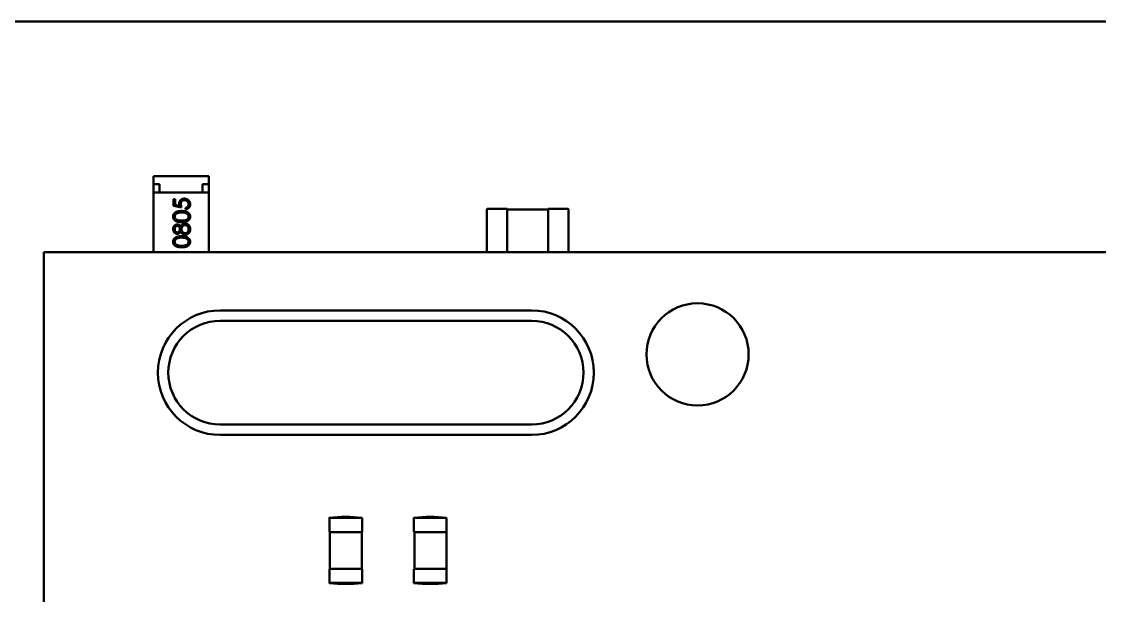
# Model space of a CAD drawing. Header units: millimetres. Extents: x -351 to 1050, y -103 to 376.
# Drawn here: x 107.59 to 133.97, y 231.83 to 245.88 of the extents above; entities that cross this region are included whole.
import ezdxf

# ---------------------------------------------------------------- set-up
doc = ezdxf.new("R2010")
doc.units = ezdxf.units.MM
doc.layers.add('Видимый контур (ГОСТ)', color=7, linetype='Continuous', lineweight=50)

msp = doc.modelspace()

# ---------------------------------------------------------------- linework, layer by layer
at = {"layer": 'Видимый контур (ГОСТ)'}
for p, q in [((58.294, 245.875), (161.454, 245.875)), ((112.169, 242.095), (110.819, 242.095)), ((110.819, 242.095), (110.819, 241.895)), ((112.169, 242.095), (112.169, 241.895)), ((110.819, 241.895), (110.819, 241.695)), ((110.969, 241.895), (110.819, 241.895)), ((110.819, 241.695), (112.169, 241.695)), ((110.819, 241.695), (110.819, 240.231)), ((110.969, 241.695), (110.969, 241.895)), ((112.019, 241.695), (110.969, 241.695)), ((112.019, 241.895), (112.019, 241.695)), ((112.169, 241.895), (112.019, 241.895)), ((112.169, 241.695), (112.169, 241.895)), ((112.169, 241.695), (112.169, 240.231)), ((111.307, 241.363), (111.307, 241.527)), ((111.307, 241.527), (111.348, 241.527)), ((111.348, 241.527), (111.348, 241.391)), ((111.348, 241.391), (111.453, 241.369)), ((111.507, 241.322), (111.307, 241.363)), ((111.604, 241.281), (111.604, 241.317)), ((118.974, 241.28), (118.974, 240.231)), ((119.474, 241.29), (118.984, 241.29)), ((119.474, 241.29), (119.474, 241.28)), ((120.474, 241.28), (119.474, 241.28)), ((119.474, 241.28), (119.474, 240.231)), ((120.474, 241.29), (120.964, 241.29)), ((120.474, 241.29), (120.474, 241.28)), ((120.474, 241.28), (120.474, 240.231)), ((120.974, 241.28), (120.974, 240.231)), ((168.133, 240.231), (108.133, 240.231)), ((108.133, 240.231), (108.133, 200.231)), ((112.451, 238.808), (120.071, 238.808)), ((120.071, 238.554), (112.451, 238.554)), ((120.071, 236.014), (112.451, 236.014)), ((120.071, 235.76), (112.451, 235.76)), ((115.125, 233.734), (115.125, 233.389)), ((115.13, 233.729), (115.922, 233.729)), ((115.925, 233.387), (115.925, 233.729)), ((117.192, 233.734), (117.192, 233.389)), ((117.197, 233.729), (117.989, 233.729)), ((117.992, 233.387), (117.992, 233.729)), ((115.128, 233.384), (115.922, 233.384)), ((115.135, 232.484), (115.135, 233.384)), ((115.92, 232.484), (115.92, 233.384)), ((117.195, 233.384), (117.99, 233.384)), ((117.202, 232.484), (117.202, 233.384)), ((117.987, 232.484), (117.987, 233.384)), ((115.125, 232.479), (115.125, 232.134)), ((115.128, 232.484), (115.128, 232.484)), ((115.922, 232.484), (115.128, 232.484)), ((115.925, 232.136), (115.925, 232.479)), ((117.192, 232.479), (117.192, 232.134)), ((117.195, 232.484), (117.195, 232.484)), ((117.989, 232.484), (117.195, 232.484)), ((117.992, 232.136), (117.992, 232.479)), ((115.92, 232.139), (115.13, 232.139)), ((117.987, 232.139), (117.197, 232.139))]:
    msp.add_line(p, q, dxfattribs=at)
msp.add_circle((124.133, 237.731), 1.25, dxfattribs=at)
for centre, radius, start, end in [((118.984, 241.28), 0.01, 90, 180), ((120.964, 241.28), 0.01, 0, 90), ((112.451, 237.284), 1.524, 90, 270), ((120.071, 237.284), 1.524, 270, 90), ((112.451, 237.284), 1.27, 90, 270), ((120.071, 237.284), 1.27, 270, 90)]:
    msp.add_arc(centre, radius, start, end, dxfattribs=at)
for points, knots in [([(111.445, 241.416), (111.445, 241.421), (111.446, 241.43), (111.447, 241.442), (111.45, 241.455), (111.454, 241.466), (111.459, 241.477), (111.466, 241.488), (111.473, 241.498), (111.482, 241.507), (111.491, 241.515), (111.502, 241.522), (111.512, 241.529), (111.524, 241.534), (111.536, 241.538), (111.549, 241.54), (111.562, 241.542), (111.571, 241.542), (111.576, 241.542)], [0, 0, 0, 0, 0.065808, 0.129394, 0.190894, 0.251281, 0.310815, 0.370371, 0.430768, 0.492881, 0.555104, 0.616067, 0.677256, 0.73826, 0.800762, 0.864778, 0.931045, 1, 1, 1, 1]), ([(111.453, 241.369), (111.452, 241.374), (111.45, 241.382), (111.447, 241.394), (111.446, 241.405), (111.445, 241.413), (111.445, 241.416)], [0, 0, 0, 0, 0.275068, 0.532901, 0.773973, 1, 1, 1, 1]), ([(111.575, 241.506), (111.571, 241.506), (111.565, 241.506), (111.556, 241.505), (111.547, 241.503), (111.539, 241.5), (111.531, 241.496), (111.524, 241.492), (111.517, 241.486), (111.511, 241.48), (111.505, 241.473), (111.5, 241.466), (111.496, 241.458), (111.492, 241.449), (111.49, 241.44), (111.488, 241.431), (111.487, 241.42), (111.486, 241.413), (111.486, 241.41)], [0, 0, 0, 0, 0.065351, 0.127916, 0.18836, 0.247216, 0.30563, 0.36377, 0.422661, 0.482687, 0.5433, 0.604118, 0.664965, 0.727413, 0.791468, 0.858055, 0.927037, 1, 1, 1, 1]), ([(111.486, 241.41), (111.486, 241.403), (111.487, 241.39), (111.496, 241.35), (111.503, 241.331), (111.507, 241.322)], [0, 0, 0, 0, 0.001976248, 0.001976248, 0.003940074, 0.003940074, 0.003940074, 0.003940074]), ([(111.676, 241.405), (111.676, 241.408), (111.676, 241.415), (111.674, 241.425), (111.672, 241.435), (111.669, 241.444), (111.665, 241.453), (111.66, 241.461), (111.654, 241.469), (111.647, 241.477), (111.64, 241.484), (111.632, 241.49), (111.623, 241.495), (111.614, 241.499), (111.605, 241.502), (111.595, 241.505), (111.585, 241.506), (111.578, 241.506), (111.575, 241.506)], [0, 0, 0, 0, 0.064207, 0.126425, 0.18768, 0.248216, 0.308305, 0.369661, 0.431699, 0.495947, 0.559758, 0.622295, 0.683911, 0.745092, 0.80674, 0.869087, 0.93329, 1, 1, 1, 1]), ([(111.576, 241.542), (111.579, 241.542), (111.586, 241.542), (111.595, 241.541), (111.605, 241.54), (111.614, 241.538), (111.623, 241.535), (111.632, 241.532), (111.64, 241.528), (111.649, 241.524), (111.657, 241.519), (111.664, 241.514), (111.671, 241.509), (111.678, 241.503), (111.684, 241.496), (111.69, 241.489), (111.695, 241.482), (111.699, 241.475), (111.704, 241.467), (111.707, 241.458), (111.71, 241.45), (111.713, 241.441), (111.715, 241.432), (111.716, 241.422), (111.717, 241.413), (111.717, 241.406), (111.717, 241.403)], [0, 0, 0, 0, 0.044014, 0.087434, 0.130118, 0.172554, 0.214555, 0.256298, 0.298438, 0.340849, 0.382715, 0.423924, 0.464246, 0.504074, 0.543862, 0.583567, 0.623094, 0.663229, 0.703551, 0.743938, 0.784541, 0.82575, 0.867757, 0.910745, 0.954914, 1, 1, 1, 1]), ([(111.604, 241.317), (111.608, 241.318), (111.615, 241.319), (111.626, 241.323), (111.635, 241.328), (111.643, 241.333), (111.65, 241.339), (111.657, 241.347), (111.662, 241.355), (111.667, 241.364), (111.671, 241.374), (111.674, 241.384), (111.676, 241.394), (111.676, 241.401), (111.676, 241.405)], [0, 0, 0, 0, 0.094687, 0.181994, 0.264377, 0.34218, 0.418618, 0.496509, 0.577369, 0.661511, 0.746733, 0.831258, 0.915206, 1, 1, 1, 1]), ([(111.717, 241.403), (111.717, 241.399), (111.717, 241.391), (111.715, 241.379), (111.713, 241.368), (111.709, 241.358), (111.705, 241.348), (111.699, 241.338), (111.693, 241.329), (111.686, 241.321), (111.678, 241.313), (111.669, 241.306), (111.659, 241.299), (111.65, 241.294), (111.639, 241.289), (111.628, 241.286), (111.616, 241.283), (111.608, 241.281), (111.604, 241.281)], [0, 0, 0, 0, 0.065421, 0.128708, 0.190236, 0.250724, 0.310637, 0.370766, 0.431615, 0.493523, 0.555883, 0.617342, 0.678668, 0.740711, 0.802985, 0.866803, 0.932347, 1, 1, 1, 1]), ([(111.297, 241.102), (111.297, 241.105), (111.297, 241.111), (111.298, 241.121), (111.3, 241.13), (111.302, 241.139), (111.305, 241.147), (111.309, 241.156), (111.314, 241.164), (111.319, 241.172), (111.325, 241.18), (111.332, 241.187), (111.339, 241.194), (111.347, 241.2), (111.356, 241.206), (111.365, 241.212), (111.376, 241.217), (111.386, 241.222), (111.398, 241.226), (111.411, 241.23), (111.425, 241.233), (111.439, 241.235), (111.455, 241.237), (111.471, 241.239), (111.489, 241.239), (111.501, 241.24), (111.507, 241.24)], [0, 0, 0, 0, 0.033788, 0.067194, 0.099862, 0.132567, 0.165151, 0.197913, 0.231319, 0.265083, 0.299255, 0.334399, 0.369943, 0.406284, 0.444064, 0.482998, 0.523354, 0.565537, 0.609613, 0.656391, 0.705885, 0.758325, 0.813832, 0.872795, 0.934722, 1, 1, 1, 1]), ([(111.507, 241.204), (111.502, 241.204), (111.493, 241.204), (111.479, 241.203), (111.466, 241.202), (111.453, 241.201), (111.442, 241.199), (111.43, 241.196), (111.42, 241.194), (111.41, 241.191), (111.401, 241.187), (111.393, 241.183), (111.385, 241.179), (111.377, 241.174), (111.371, 241.17), (111.365, 241.164), (111.36, 241.159), (111.354, 241.151), (111.347, 241.141), (111.342, 241.129), (111.338, 241.116), (111.338, 241.107), (111.338, 241.103)], [0, 0, 0, 0, 0.065681, 0.128486, 0.188175, 0.245106, 0.299448, 0.350823, 0.399942, 0.446672, 0.491255, 0.533376, 0.573853, 0.612526, 0.649597, 0.685532, 0.720106, 0.753838, 0.818925, 0.880493, 0.940311, 1, 1, 1, 1]), ([(111.507, 241.24), (111.513, 241.24), (111.525, 241.239), (111.542, 241.239), (111.559, 241.237), (111.574, 241.235), (111.589, 241.233), (111.602, 241.23), (111.615, 241.226), (111.627, 241.222), (111.638, 241.217), (111.648, 241.212), (111.657, 241.206), (111.666, 241.2), (111.674, 241.194), (111.682, 241.187), (111.688, 241.18), (111.694, 241.172), (111.7, 241.164), (111.704, 241.156), (111.708, 241.147), (111.711, 241.139), (111.714, 241.13), (111.716, 241.121), (111.717, 241.111), (111.717, 241.105), (111.717, 241.102)], [0, 0, 0, 0, 0.065063, 0.126773, 0.185516, 0.240765, 0.29298, 0.34225, 0.388919, 0.432776, 0.474628, 0.514775, 0.553606, 0.591426, 0.628028, 0.663804, 0.698984, 0.733591, 0.767628, 0.801208, 0.834264, 0.866981, 0.89972, 0.932702, 0.966176, 1, 1, 1, 1]), ([(111.607, 241.189), (111.604, 241.19), (111.597, 241.192), (111.585, 241.195), (111.573, 241.198), (111.561, 241.2), (111.548, 241.202), (111.535, 241.203), (111.521, 241.204), (111.512, 241.204), (111.507, 241.204)], [0, 0, 0, 0, 0.110588, 0.224542, 0.342503, 0.464324, 0.590756, 0.722227, 0.858843, 1, 1, 1, 1]), ([(111.676, 241.103), (111.676, 241.107), (111.675, 241.116), (111.672, 241.129), (111.667, 241.142), (111.66, 241.151), (111.654, 241.159), (111.649, 241.164), (111.644, 241.169), (111.637, 241.174), (111.631, 241.178), (111.623, 241.182), (111.616, 241.186), (111.61, 241.188), (111.607, 241.189)], [0, 0, 0, 0, 0.112813, 0.225394, 0.339595, 0.459675, 0.521735, 0.583926, 0.648174, 0.713881, 0.781004, 0.851451, 0.924051, 1, 1, 1, 1]), ([(111.507, 240.968), (111.501, 240.968), (111.488, 240.968), (111.47, 240.969), (111.453, 240.97), (111.437, 240.972), (111.422, 240.974), (111.409, 240.977), (111.396, 240.981), (111.385, 240.985), (111.374, 240.989), (111.364, 240.994), (111.355, 240.999), (111.346, 241.005), (111.339, 241.011), (111.331, 241.018), (111.325, 241.025), (111.319, 241.032), (111.314, 241.04), (111.309, 241.048), (111.305, 241.057), (111.302, 241.065), (111.3, 241.074), (111.298, 241.083), (111.297, 241.092), (111.297, 241.099), (111.297, 241.102)], [0, 0, 0, 0, 0.068595, 0.133246, 0.194313, 0.251279, 0.304513, 0.354235, 0.400481, 0.443411, 0.484015, 0.523252, 0.561042, 0.5979, 0.633518, 0.668314, 0.702496, 0.736685, 0.770293, 0.803437, 0.835913, 0.86846, 0.900847, 0.933467, 0.966258, 1, 1, 1, 1]), ([(111.297, 240.798), (111.297, 240.803), (111.297, 240.813), (111.3, 240.828), (111.304, 240.842), (111.31, 240.855), (111.318, 240.868), (111.327, 240.879), (111.338, 240.889), (111.349, 240.897), (111.361, 240.903), (111.374, 240.908), (111.387, 240.911), (111.396, 240.911), (111.4, 240.912)], [0, 0, 0, 0, 0.08941, 0.176306, 0.262626, 0.349446, 0.435498, 0.518928, 0.601355, 0.684256, 0.765807, 0.844877, 0.92228, 1, 1, 1, 1]), ([(111.338, 241.103), (111.338, 241.098), (111.338, 241.09), (111.342, 241.076), (111.347, 241.064), (111.354, 241.054), (111.36, 241.046), (111.365, 241.041), (111.37, 241.036), (111.377, 241.031), (111.383, 241.027), (111.39, 241.023), (111.398, 241.019), (111.407, 241.016), (111.416, 241.013), (111.426, 241.011), (111.437, 241.008), (111.449, 241.007), (111.462, 241.005), (111.476, 241.005), (111.491, 241.004), (111.501, 241.004), (111.507, 241.004)], [0, 0, 0, 0, 0.060387, 0.120883, 0.182755, 0.247811, 0.281299, 0.315088, 0.349702, 0.384857, 0.420966, 0.458511, 0.497175, 0.537602, 0.580503, 0.627468, 0.678388, 0.733983, 0.793747, 0.857714, 0.926698, 1, 1, 1, 1]), ([(111.399, 240.876), (111.397, 240.876), (111.393, 240.875), (111.388, 240.874), (111.382, 240.873), (111.377, 240.871), (111.372, 240.868), (111.367, 240.864), (111.362, 240.86), (111.357, 240.855), (111.352, 240.85), (111.348, 240.844), (111.345, 240.837), (111.342, 240.83), (111.34, 240.822), (111.339, 240.814), (111.338, 240.805), (111.338, 240.799), (111.338, 240.796)], [0, 0, 0, 0, 0.050902, 0.101034, 0.151084, 0.203062, 0.256248, 0.310847, 0.368769, 0.430015, 0.49252, 0.556049, 0.621996, 0.690192, 0.761385, 0.836356, 0.915487, 1, 1, 1, 1]), ([(111.466, 240.797), (111.466, 240.801), (111.465, 240.808), (111.464, 240.818), (111.461, 240.827), (111.457, 240.837), (111.452, 240.845), (111.446, 240.853), (111.439, 240.86), (111.431, 240.865), (111.423, 240.87), (111.415, 240.873), (111.407, 240.875), (111.402, 240.875), (111.399, 240.876)], [0, 0, 0, 0, 0.08969, 0.178494, 0.266838, 0.356558, 0.445334, 0.530806, 0.614076, 0.697707, 0.779142, 0.855354, 0.928557, 1, 1, 1, 1]), ([(111.4, 240.912), (111.405, 240.911), (111.413, 240.911), (111.426, 240.908), (111.437, 240.904), (111.448, 240.898), (111.458, 240.889), (111.468, 240.88), (111.476, 240.868), (111.481, 240.859), (111.484, 240.855)], [0, 0, 0, 0, 0.121904, 0.239413, 0.35541, 0.472091, 0.592859, 0.718703, 0.854892, 1, 1, 1, 1]), ([(111.484, 240.855), (111.486, 240.858), (111.489, 240.864), (111.494, 240.873), (111.5, 240.882), (111.506, 240.89), (111.512, 240.897), (111.518, 240.903), (111.524, 240.909), (111.531, 240.914), (111.537, 240.918), (111.544, 240.922), (111.551, 240.925), (111.559, 240.927), (111.566, 240.93), (111.574, 240.931), (111.582, 240.932), (111.588, 240.932), (111.59, 240.932)], [0, 0, 0, 0, 0.079525, 0.1551, 0.22722, 0.295911, 0.362056, 0.42552, 0.485813, 0.544495, 0.60146, 0.657841, 0.713974, 0.769468, 0.82613, 0.882885, 0.940701, 1, 1, 1, 1]), ([(111.507, 241.004), (111.512, 241.004), (111.522, 241.004), (111.538, 241.005), (111.552, 241.005), (111.565, 241.007), (111.577, 241.009), (111.588, 241.011), (111.598, 241.013), (111.607, 241.016), (111.615, 241.019), (111.623, 241.023), (111.63, 241.027), (111.637, 241.031), (111.643, 241.036), (111.649, 241.041), (111.654, 241.046), (111.66, 241.054), (111.666, 241.064), (111.672, 241.077), (111.675, 241.09), (111.676, 241.098), (111.676, 241.103)], [0, 0, 0, 0, 0.072951, 0.141584, 0.205926, 0.265301, 0.320597, 0.371817, 0.41879, 0.461699, 0.502134, 0.540804, 0.578181, 0.614297, 0.649678, 0.684299, 0.718359, 0.752081, 0.817652, 0.879722, 0.939966, 1, 1, 1, 1]), ([(111.717, 241.102), (111.717, 241.099), (111.717, 241.092), (111.716, 241.083), (111.714, 241.074), (111.712, 241.065), (111.709, 241.057), (111.705, 241.049), (111.7, 241.041), (111.695, 241.033), (111.689, 241.025), (111.683, 241.018), (111.675, 241.012), (111.668, 241.006), (111.659, 241), (111.65, 240.994), (111.64, 240.989), (111.629, 240.985), (111.618, 240.981), (111.605, 240.977), (111.591, 240.975), (111.577, 240.972), (111.561, 240.97), (111.544, 240.969), (111.526, 240.968), (111.513, 240.968), (111.507, 240.968)], [0, 0, 0, 0, 0.033787, 0.066622, 0.099285, 0.131361, 0.163585, 0.196104, 0.228902, 0.262158, 0.295991, 0.330218, 0.36506, 0.400951, 0.43762, 0.475708, 0.515381, 0.556414, 0.599765, 0.646424, 0.696431, 0.749782, 0.806573, 0.867436, 0.931887, 1, 1, 1, 1]), ([(111.591, 240.896), (111.588, 240.896), (111.583, 240.896), (111.575, 240.895), (111.567, 240.892), (111.56, 240.889), (111.552, 240.885), (111.545, 240.88), (111.539, 240.874), (111.532, 240.867), (111.526, 240.86), (111.521, 240.852), (111.517, 240.844), (111.513, 240.836), (111.51, 240.827), (111.508, 240.818), (111.507, 240.808), (111.507, 240.802), (111.507, 240.798)], [0, 0, 0, 0, 0.057339, 0.113063, 0.169181, 0.225775, 0.283826, 0.343454, 0.405907, 0.471392, 0.538003, 0.603064, 0.667602, 0.732225, 0.797005, 0.863048, 0.930357, 1, 1, 1, 1]), ([(111.59, 240.932), (111.594, 240.932), (111.602, 240.932), (111.613, 240.93), (111.624, 240.928), (111.635, 240.925), (111.645, 240.92), (111.655, 240.915), (111.664, 240.909), (111.67, 240.904), (111.673, 240.902)], [0, 0, 0, 0, 0.128158, 0.253673, 0.377325, 0.499385, 0.622918, 0.745839, 0.871395, 1, 1, 1, 1]), ([(111.676, 240.796), (111.676, 240.8), (111.676, 240.807), (111.675, 240.818), (111.673, 240.828), (111.67, 240.837), (111.666, 240.846), (111.662, 240.854), (111.657, 240.862), (111.651, 240.869), (111.644, 240.875), (111.637, 240.881), (111.63, 240.886), (111.623, 240.889), (111.615, 240.892), (111.608, 240.895), (111.599, 240.896), (111.594, 240.896), (111.591, 240.896)], [0, 0, 0, 0, 0.076559, 0.149161, 0.218827, 0.285567, 0.350313, 0.414125, 0.477179, 0.540368, 0.602202, 0.662034, 0.719934, 0.775907, 0.831115, 0.886667, 0.942552, 1, 1, 1, 1]), ([(111.673, 240.902), (111.677, 240.899), (111.684, 240.892), (111.693, 240.881), (111.7, 240.87), (111.706, 240.857), (111.711, 240.843), (111.715, 240.828), (111.717, 240.812), (111.717, 240.801), (111.717, 240.796)], [0, 0, 0, 0, 0.119283, 0.237093, 0.354796, 0.474576, 0.59746, 0.724926, 0.858883, 1, 1, 1, 1]), ([(111.399, 240.681), (111.395, 240.681), (111.386, 240.681), (111.374, 240.684), (111.361, 240.689), (111.349, 240.696), (111.337, 240.704), (111.327, 240.714), (111.318, 240.726), (111.31, 240.739), (111.304, 240.753), (111.3, 240.767), (111.297, 240.782), (111.297, 240.793), (111.297, 240.798)], [0, 0, 0, 0, 0.074058, 0.14887, 0.226668, 0.307735, 0.391157, 0.473929, 0.557928, 0.644989, 0.733364, 0.821092, 0.909287, 1, 1, 1, 1]), ([(111.297, 240.486), (111.297, 240.489), (111.297, 240.496), (111.298, 240.505), (111.3, 240.514), (111.302, 240.523), (111.305, 240.532), (111.309, 240.54), (111.314, 240.549), (111.319, 240.556), (111.325, 240.564), (111.332, 240.571), (111.339, 240.578), (111.347, 240.585), (111.356, 240.591), (111.365, 240.596), (111.376, 240.601), (111.386, 240.606), (111.398, 240.61), (111.411, 240.614), (111.425, 240.617), (111.439, 240.62), (111.455, 240.622), (111.471, 240.623), (111.489, 240.624), (111.501, 240.624), (111.507, 240.624)], [0, 0, 0, 0, 0.033788, 0.067194, 0.099862, 0.132567, 0.165151, 0.197913, 0.231319, 0.265083, 0.299255, 0.334399, 0.369943, 0.406284, 0.444064, 0.482998, 0.523354, 0.565537, 0.609613, 0.656391, 0.705885, 0.758325, 0.813832, 0.872795, 0.934722, 1, 1, 1, 1]), ([(111.338, 240.796), (111.338, 240.793), (111.338, 240.788), (111.339, 240.78), (111.34, 240.772), (111.342, 240.765), (111.345, 240.758), (111.348, 240.751), (111.352, 240.745), (111.356, 240.739), (111.361, 240.734), (111.365, 240.729), (111.371, 240.725), (111.376, 240.722), (111.382, 240.72), (111.387, 240.718), (111.394, 240.717), (111.398, 240.717), (111.4, 240.717)], [0, 0, 0, 0, 0.075243, 0.147209, 0.216447, 0.284025, 0.350655, 0.415031, 0.47963, 0.544652, 0.608044, 0.667828, 0.725114, 0.780992, 0.835527, 0.889438, 0.944072, 1, 1, 1, 1]), ([(111.507, 240.588), (111.502, 240.588), (111.493, 240.588), (111.479, 240.588), (111.466, 240.587), (111.453, 240.585), (111.442, 240.583), (111.43, 240.581), (111.42, 240.578), (111.41, 240.575), (111.401, 240.572), (111.393, 240.568), (111.385, 240.564), (111.377, 240.559), (111.371, 240.554), (111.365, 240.549), (111.36, 240.544), (111.354, 240.536), (111.347, 240.526), (111.342, 240.514), (111.338, 240.501), (111.338, 240.492), (111.338, 240.487)], [0, 0, 0, 0, 0.065681, 0.128486, 0.188175, 0.245106, 0.299448, 0.350823, 0.399942, 0.446672, 0.491255, 0.533376, 0.573853, 0.612526, 0.649597, 0.685532, 0.720106, 0.753838, 0.818925, 0.880493, 0.940311, 1, 1, 1, 1]), ([(111.484, 240.739), (111.481, 240.735), (111.477, 240.726), (111.468, 240.714), (111.458, 240.703), (111.447, 240.695), (111.436, 240.689), (111.424, 240.684), (111.412, 240.681), (111.403, 240.681), (111.399, 240.681)], [0, 0, 0, 0, 0.14586, 0.282426, 0.41085, 0.535029, 0.654701, 0.770133, 0.884556, 1, 1, 1, 1]), ([(111.4, 240.717), (111.402, 240.717), (111.406, 240.717), (111.412, 240.718), (111.418, 240.72), (111.424, 240.723), (111.429, 240.726), (111.435, 240.73), (111.44, 240.735), (111.445, 240.741), (111.45, 240.747), (111.454, 240.753), (111.458, 240.76), (111.461, 240.767), (111.463, 240.774), (111.465, 240.782), (111.466, 240.79), (111.466, 240.795), (111.466, 240.797)], [0, 0, 0, 0, 0.054564, 0.107826, 0.161924, 0.21751, 0.274498, 0.334815, 0.397555, 0.464755, 0.532901, 0.600097, 0.665354, 0.731084, 0.796883, 0.863292, 0.930831, 1, 1, 1, 1]), ([(111.594, 240.66), (111.591, 240.66), (111.585, 240.66), (111.577, 240.661), (111.569, 240.663), (111.561, 240.665), (111.554, 240.667), (111.546, 240.671), (111.539, 240.674), (111.532, 240.679), (111.526, 240.684), (111.519, 240.69), (111.513, 240.696), (111.507, 240.703), (111.5, 240.711), (111.495, 240.72), (111.489, 240.729), (111.486, 240.736), (111.484, 240.739)], [0, 0, 0, 0, 0.058854, 0.116315, 0.172675, 0.22878, 0.28458, 0.340257, 0.39663, 0.453507, 0.512318, 0.572648, 0.636022, 0.702363, 0.771483, 0.844184, 0.92007, 1, 1, 1, 1]), ([(111.507, 240.798), (111.507, 240.795), (111.507, 240.788), (111.508, 240.778), (111.51, 240.768), (111.513, 240.758), (111.517, 240.749), (111.522, 240.741), (111.527, 240.733), (111.533, 240.725), (111.54, 240.719), (111.547, 240.713), (111.554, 240.707), (111.562, 240.703), (111.57, 240.7), (111.578, 240.698), (111.586, 240.696), (111.592, 240.696), (111.595, 240.696)], [0, 0, 0, 0, 0.071269, 0.139812, 0.206497, 0.271535, 0.336082, 0.400528, 0.464984, 0.53005, 0.594423, 0.655583, 0.714849, 0.772115, 0.828999, 0.885122, 0.942079, 1, 1, 1, 1]), ([(111.507, 240.624), (111.513, 240.624), (111.525, 240.624), (111.542, 240.623), (111.559, 240.622), (111.574, 240.62), (111.589, 240.617), (111.602, 240.614), (111.615, 240.611), (111.627, 240.606), (111.638, 240.602), (111.648, 240.597), (111.657, 240.591), (111.666, 240.585), (111.674, 240.579), (111.682, 240.572), (111.688, 240.564), (111.694, 240.557), (111.7, 240.549), (111.704, 240.54), (111.708, 240.532), (111.711, 240.523), (111.714, 240.514), (111.716, 240.505), (111.717, 240.496), (111.717, 240.489), (111.717, 240.486)], [0, 0, 0, 0, 0.065063, 0.126773, 0.185516, 0.240765, 0.29298, 0.34225, 0.388919, 0.432776, 0.474628, 0.514775, 0.553606, 0.591426, 0.628028, 0.663804, 0.698984, 0.733591, 0.767628, 0.801208, 0.834264, 0.866981, 0.89972, 0.932702, 0.966176, 1, 1, 1, 1]), ([(111.607, 240.573), (111.604, 240.574), (111.597, 240.577), (111.585, 240.58), (111.573, 240.583), (111.561, 240.585), (111.548, 240.586), (111.535, 240.588), (111.521, 240.588), (111.512, 240.588), (111.507, 240.588)], [0, 0, 0, 0, 0.110588, 0.224542, 0.342503, 0.464324, 0.590756, 0.722227, 0.858843, 1, 1, 1, 1]), ([(111.717, 240.796), (111.717, 240.79), (111.717, 240.78), (111.715, 240.765), (111.712, 240.75), (111.708, 240.737), (111.702, 240.725), (111.696, 240.714), (111.688, 240.704), (111.679, 240.694), (111.669, 240.686), (111.659, 240.679), (111.649, 240.674), (111.638, 240.669), (111.627, 240.665), (111.616, 240.662), (111.605, 240.661), (111.597, 240.66), (111.594, 240.66)], [0, 0, 0, 0, 0.078556, 0.152863, 0.22356, 0.290375, 0.355403, 0.418291, 0.480389, 0.543073, 0.604924, 0.664398, 0.721943, 0.778375, 0.83383, 0.888861, 0.944089, 1, 1, 1, 1]), ([(111.595, 240.696), (111.598, 240.696), (111.605, 240.697), (111.616, 240.699), (111.626, 240.703), (111.636, 240.708), (111.645, 240.715), (111.653, 240.724), (111.66, 240.733), (111.666, 240.744), (111.67, 240.756), (111.674, 240.768), (111.676, 240.782), (111.676, 240.791), (111.676, 240.796)], [0, 0, 0, 0, 0.074898, 0.148596, 0.224471, 0.302323, 0.381919, 0.461149, 0.542417, 0.626716, 0.714597, 0.804903, 0.900127, 1, 1, 1, 1]), ([(111.507, 240.353), (111.501, 240.353), (111.488, 240.353), (111.47, 240.353), (111.453, 240.355), (111.437, 240.357), (111.422, 240.359), (111.409, 240.362), (111.396, 240.365), (111.385, 240.369), (111.374, 240.374), (111.364, 240.379), (111.355, 240.384), (111.346, 240.39), (111.339, 240.396), (111.331, 240.402), (111.325, 240.41), (111.319, 240.417), (111.314, 240.425), (111.309, 240.433), (111.305, 240.441), (111.302, 240.45), (111.3, 240.459), (111.298, 240.468), (111.297, 240.477), (111.297, 240.483), (111.297, 240.486)], [0, 0, 0, 0, 0.068595, 0.133246, 0.194313, 0.251279, 0.304513, 0.354235, 0.400481, 0.443411, 0.484015, 0.523252, 0.561042, 0.5979, 0.633518, 0.668314, 0.702496, 0.736685, 0.770293, 0.803437, 0.835913, 0.86846, 0.900847, 0.933467, 0.966258, 1, 1, 1, 1]), ([(111.338, 240.487), (111.338, 240.483), (111.338, 240.474), (111.342, 240.461), (111.347, 240.449), (111.354, 240.439), (111.36, 240.431), (111.365, 240.426), (111.37, 240.421), (111.377, 240.416), (111.383, 240.412), (111.39, 240.408), (111.398, 240.404), (111.407, 240.401), (111.416, 240.398), (111.426, 240.395), (111.437, 240.393), (111.449, 240.391), (111.462, 240.39), (111.476, 240.389), (111.491, 240.388), (111.501, 240.388), (111.507, 240.388)], [0, 0, 0, 0, 0.060387, 0.120883, 0.182755, 0.247811, 0.281299, 0.315088, 0.349702, 0.384857, 0.420966, 0.458511, 0.497175, 0.537602, 0.580503, 0.627468, 0.678388, 0.733983, 0.793747, 0.857714, 0.926698, 1, 1, 1, 1]), ([(111.507, 240.388), (111.512, 240.388), (111.522, 240.388), (111.538, 240.389), (111.552, 240.39), (111.565, 240.391), (111.577, 240.393), (111.588, 240.395), (111.598, 240.398), (111.607, 240.401), (111.615, 240.404), (111.623, 240.407), (111.63, 240.411), (111.637, 240.416), (111.643, 240.42), (111.649, 240.425), (111.654, 240.431), (111.66, 240.439), (111.666, 240.449), (111.672, 240.461), (111.675, 240.474), (111.676, 240.483), (111.676, 240.487)], [0, 0, 0, 0, 0.072951, 0.141584, 0.205926, 0.265301, 0.320597, 0.371817, 0.41879, 0.461699, 0.502134, 0.540804, 0.578181, 0.614297, 0.649678, 0.684299, 0.718359, 0.752081, 0.817652, 0.879722, 0.939966, 1, 1, 1, 1]), ([(111.717, 240.486), (111.717, 240.483), (111.717, 240.477), (111.716, 240.468), (111.714, 240.459), (111.712, 240.45), (111.709, 240.441), (111.705, 240.433), (111.7, 240.425), (111.695, 240.417), (111.689, 240.41), (111.683, 240.403), (111.675, 240.396), (111.668, 240.39), (111.659, 240.384), (111.65, 240.379), (111.64, 240.374), (111.629, 240.369), (111.618, 240.365), (111.605, 240.362), (111.591, 240.359), (111.577, 240.357), (111.561, 240.355), (111.544, 240.353), (111.526, 240.353), (111.513, 240.353), (111.507, 240.353)], [0, 0, 0, 0, 0.033787, 0.066622, 0.099285, 0.131361, 0.163585, 0.196104, 0.228902, 0.262158, 0.295991, 0.330218, 0.36506, 0.400951, 0.43762, 0.475708, 0.515381, 0.556414, 0.599765, 0.646424, 0.696431, 0.749782, 0.806573, 0.867436, 0.931887, 1, 1, 1, 1]), ([(111.676, 240.487), (111.676, 240.492), (111.675, 240.501), (111.672, 240.514), (111.667, 240.526), (111.66, 240.536), (111.654, 240.544), (111.649, 240.549), (111.644, 240.554), (111.637, 240.559), (111.631, 240.563), (111.623, 240.567), (111.616, 240.57), (111.61, 240.572), (111.607, 240.573)], [0, 0, 0, 0, 0.112813, 0.225394, 0.339595, 0.459675, 0.521735, 0.583926, 0.648174, 0.713881, 0.781004, 0.851451, 0.924051, 1, 1, 1, 1]), ([(115.129, 233.734), (115.125, 233.734), (115.125, 233.734), (115.125, 233.734), (115.125, 233.734), (115.126, 233.734), (115.126, 233.733), (115.127, 233.732), (115.128, 233.732), (115.129, 233.731), (115.129, 233.73), (115.13, 233.73), (115.13, 233.73), (115.13, 233.729)], [0.0000022967, 0.0000022967, 0.0000022967, 0.0000022967, 0.0001123698, 0.0001123698, 0.0002377975, 0.0002377975, 0.0004427285, 0.0004427285, 0.0006589374, 0.0006589374, 0.0008714711, 0.0008714711, 0.0008754918, 0.0008754918, 0.0008754918, 0.0008754918]), ([(115.129, 233.734), (115.136, 233.734), (115.166, 233.735), (115.295, 233.735), (115.422, 233.735), (115.524, 233.735), (115.525, 233.735), (115.527, 233.735), (115.528, 233.735), (115.631, 233.735), (115.764, 233.735), (115.918, 233.734), (115.919, 233.734), (115.922, 233.732)], [-0.08231688, -0.08231688, -0.08231688, -0.08231688, -0.08162544, -0.08162544, -0.04673535, -0.04673535, -0.04631456, -0.04631456, -0.04585025, -0.04585025, 0, 0, 0.00034952, 0.00034952, 0.00034952, 0.00034952]), ([(115.922, 233.732), (115.92, 233.734), (115.92, 233.734), (115.921, 233.735), (115.921, 233.735), (115.921, 233.735)], [-0.08244542, -0.08244542, -0.08244542, -0.08244542, -0.08208078, -0.08208078, -0.04104041, -0.04104041, -0.04104041, -0.04104041]), ([(117.196, 233.734), (117.192, 233.734), (117.192, 233.734), (117.192, 233.734), (117.193, 233.734), (117.193, 233.734), (117.193, 233.733), (117.194, 233.732), (117.195, 233.732), (117.196, 233.731), (117.197, 233.73), (117.197, 233.73), (117.197, 233.73), (117.197, 233.729)], [0.0000022967, 0.0000022967, 0.0000022967, 0.0000022967, 0.0001123698, 0.0001123698, 0.0002377975, 0.0002377975, 0.0004427285, 0.0004427285, 0.0006589374, 0.0006589374, 0.0008714711, 0.0008714711, 0.0008754918, 0.0008754918, 0.0008754918, 0.0008754918]), ([(117.196, 233.734), (117.203, 233.734), (117.233, 233.735), (117.362, 233.735), (117.489, 233.735), (117.592, 233.735), (117.593, 233.735), (117.594, 233.735), (117.595, 233.735), (117.698, 233.735), (117.831, 233.735), (117.985, 233.734), (117.986, 233.734), (117.989, 233.732)], [-0.08231688, -0.08231688, -0.08231688, -0.08231688, -0.08162544, -0.08162544, -0.04673535, -0.04673535, -0.04631456, -0.04631456, -0.04585025, -0.04585025, 0, 0, 0.00034952, 0.00034952, 0.00034952, 0.00034952]), ([(117.989, 233.732), (117.987, 233.734), (117.987, 233.734), (117.988, 233.735), (117.988, 233.735), (117.988, 233.735)], [-0.08244542, -0.08244542, -0.08244542, -0.08244542, -0.08208078, -0.08208078, -0.04104041, -0.04104041, -0.04104041, -0.04104041]), ([(115.13, 232.139), (115.13, 232.139), (115.13, 232.139), (115.129, 232.139), (115.129, 232.138), (115.128, 232.137), (115.127, 232.137), (115.126, 232.136), (115.126, 232.135), (115.125, 232.135), (115.125, 232.135), (115.125, 232.135), (115.125, 232.134), (115.129, 232.134)], [-0.000004627, -0.000004627, -0.000004627, -0.000004627, 0, 0, 0.000244554, 0.000244554, 0.000493338, 0.000493338, 0.000729146, 0.000729146, 0.000873472, 0.000873472, 0.001000129, 0.001000129, 0.001000129, 0.001000129]), ([(117.197, 232.139), (117.197, 232.139), (117.197, 232.139), (117.197, 232.139), (117.196, 232.138), (117.195, 232.137), (117.194, 232.137), (117.193, 232.136), (117.193, 232.135), (117.193, 232.135), (117.192, 232.135), (117.192, 232.135), (117.192, 232.134), (117.196, 232.134)], [-0.000004627, -0.000004627, -0.000004627, -0.000004627, 0, 0, 0.000244554, 0.000244554, 0.000493338, 0.000493338, 0.000729146, 0.000729146, 0.000873472, 0.000873472, 0.001000129, 0.001000129, 0.001000129, 0.001000129]), ([(115.129, 232.134), (115.136, 232.134), (115.166, 232.134), (115.274, 232.134), (115.396, 232.134), (115.524, 232.134), (115.525, 232.134), (115.527, 232.134), (115.528, 232.134), (115.656, 232.134), (115.789, 232.134), (115.918, 232.134), (115.919, 232.134), (115.922, 232.137)], [-0.07591145, -0.07591145, -0.07591145, -0.07591145, -0.07504995, -0.07504995, -0.03886254, -0.03886254, -0.03855581, -0.03855581, -0.03824597, -0.03824597, 0, 0, 0.00034952, 0.00034952, 0.00034952, 0.00034952]), ([(115.922, 232.137), (115.92, 232.134), (115.92, 232.134), (115.921, 232.134), (115.921, 232.134), (115.921, 232.134)], [-0.08244542, -0.08244542, -0.08244542, -0.08244542, -0.08208078, -0.08208078, -0.04104041, -0.04104041, -0.04104041, -0.04104041]), ([(117.196, 232.134), (117.203, 232.134), (117.233, 232.134), (117.341, 232.134), (117.463, 232.134), (117.591, 232.134), (117.592, 232.134), (117.594, 232.134), (117.595, 232.134), (117.723, 232.134), (117.856, 232.134), (117.985, 232.134), (117.986, 232.134), (117.989, 232.137)], [-0.07591145, -0.07591145, -0.07591145, -0.07591145, -0.07504995, -0.07504995, -0.03886254, -0.03886254, -0.03855581, -0.03855581, -0.03824597, -0.03824597, 0, 0, 0.00034952, 0.00034952, 0.00034952, 0.00034952]), ([(117.989, 232.137), (117.987, 232.134), (117.987, 232.134), (117.988, 232.134), (117.988, 232.134), (117.988, 232.134)], [-0.08244542, -0.08244542, -0.08244542, -0.08244542, -0.08208078, -0.08208078, -0.04104041, -0.04104041, -0.04104041, -0.04104041])]:
    msp.add_open_spline(points, degree=3, knots=knots, dxfattribs=at)
for points in [[(115.125, 233.734), (115.388, 233.761), (115.657, 233.761), (115.921, 233.735)], [(117.192, 233.734), (117.455, 233.761), (117.724, 233.761), (117.988, 233.735)], [(115.921, 232.134), (115.657, 232.108), (115.388, 232.108), (115.125, 232.134)], [(117.988, 232.134), (117.724, 232.108), (117.455, 232.108), (117.192, 232.134)]]:
    msp.add_open_spline(points, degree=3, dxfattribs=at)

doc.saveas('drawing.dxf')
